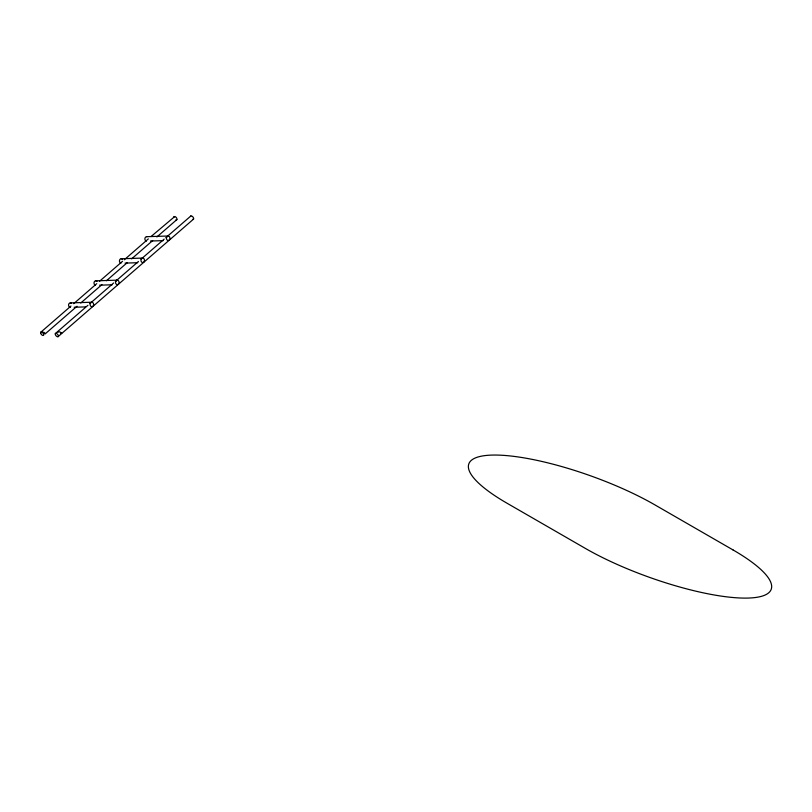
<?xml version="1.0" encoding="UTF-8"?>
<svg xmlns="http://www.w3.org/2000/svg" width="812" height="812" viewBox="0 0 812 812"><rect width="100%" height="100%" fill="white"/><g stroke="black" fill="none" stroke-linecap="round" stroke-linejoin="round"><path stroke-width="1.22" d="M41.727 332.473L41.219 331.864L70.959 306.053M73.689 303.688L96.76 283.662M99.47 281.317L122.561 261.281M124.287 259.769L148.352 238.89M151.022 236.566L174.803 216.479A2.081 1.066 49 0 1 176.864 218.56A2.081 1.066 49 0 1 175.981 219.819M44.295 333.59L45.411 333.681L77.018 306.256M80.733 303.028L101.926 284.636M106.433 280.729L127.362 262.56M131.615 258.866L152.686 240.575M156.868 236.962L176.843 219.616M55.338 333.58L87.95 305.292M89.848 303.637L113.67 282.962M115.365 281.49L138.446 261.464M141.298 258.977L164.166 239.134M165.861 237.662L190.85 215.982M58.038 336.696A2.081 1.066 49 0 0 57.013 333.803A2.081 1.066 49 0 0 55.328 334.645A2.081 1.066 49 0 0 58.038 336.696L193.55 219.098M41.219 331.864L44.112 332.443L45.411 333.681M146.647 236.688L168.145 236.008M150.474 241.032L163.121 240.636M121.211 258.754L142.709 258.074M125.038 263.108L137.685 262.702M95.775 280.83L117.273 280.15M99.602 285.185L112.249 284.779M70.339 302.906L91.837 302.226M74.166 307.261L85.544 306.895M60.626 333.397C64.574 333.844 56.272 329.926 58.058 332.27M173.829 217.332A2.081 1.066 49 0 1 174.154 216.499M190.526 216.449A2.081 1.066 49 0 1 193.073 217.149A2.081 1.066 49 0 1 192.677 219.301M70.37 307.372A2.233 1.776 88.2 0 1 68.644 304.51A2.233 1.776 88.2 0 1 71.294 303.262M95.481 285.266A2.233 1.776 88.2 0 1 94.202 282.048A2.233 1.776 88.2 0 1 96.993 281.439M120.917 263.19A2.233 1.776 88.2 0 1 119.638 259.972A2.233 1.776 88.2 0 1 122.429 259.363M146.353 241.113A2.233 1.776 88.2 0 1 144.922 238.495A2.233 1.776 88.2 0 1 146.982 236.728M732.992 549.917L654.807 504.831A119.09 29.821 19.7 0 0 496 455.055A119.09 29.821 19.7 0 0 507.033 503.227L585.219 548.323A119.09 29.821 19.7 0 0 744.025 598.099A119.09 29.821 19.7 0 0 732.992 549.917M40.701 333.356A2.081 1.066 49 0 0 43.412 335.417A2.081 1.066 49 0 0 42.397 332.524A2.081 1.066 49 0 0 40.701 333.356M90.315 303.333A2.233 1.776 88.2 0 0 91.868 306.692A2.233 1.776 88.2 0 0 93.38 303.353A2.233 1.776 88.2 0 0 90.315 303.333M115.751 281.257A2.233 1.776 88.2 0 0 117.304 284.626A2.233 1.776 88.2 0 0 118.816 281.287A2.233 1.776 88.2 0 0 115.751 281.257M141.186 259.18A2.233 1.776 88.2 0 0 142.739 262.55A2.233 1.776 88.2 0 0 144.252 259.211A2.233 1.776 88.2 0 0 141.186 259.18M166.622 237.104A2.233 1.776 88.2 0 0 168.175 240.474A2.233 1.776 88.2 0 0 169.688 237.134A2.233 1.776 88.2 0 0 166.622 237.104"/></g></svg>
